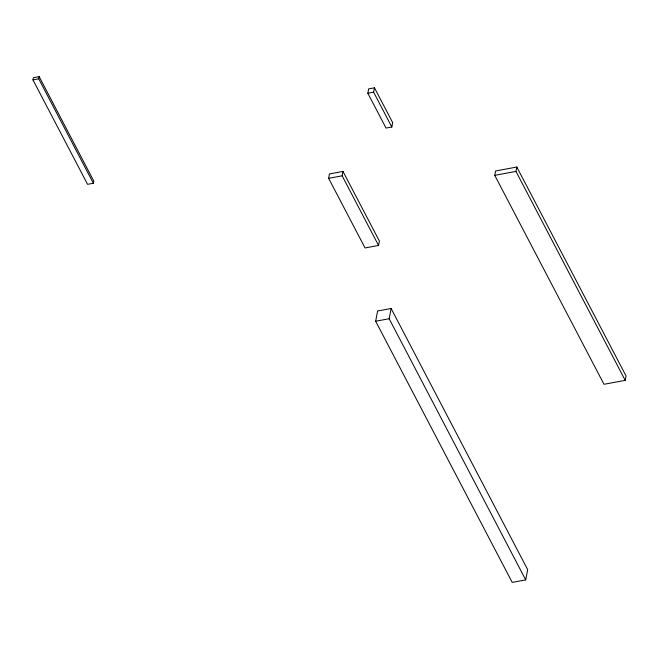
<?xml version="1.0" encoding="UTF-8"?>
<svg xmlns="http://www.w3.org/2000/svg" width="659" height="659" viewBox="0 0 659 659"><rect width="100%" height="100%" fill="white"/><g stroke="black" fill="none" stroke-linecap="round" stroke-linejoin="round"><path stroke-width="0.99" d="M32.95 79.871L33.37 77.68L39.153 76.601L93.776 181.068L93.356 183.26L87.573 184.339L32.95 79.871L38.733 78.792L39.153 76.601M328.643 178.325L329.484 173.935L342.985 171.422L379.395 241.07L378.563 245.453L365.061 247.965L328.643 178.325L342.145 175.813L342.985 171.422M367.837 93.257L368.669 88.866L374.46 87.795L392.665 122.615L391.825 126.998L386.042 128.077L367.837 93.257L373.62 92.178L374.46 87.795M375.655 321.238L377.615 310.999L391.116 308.486L527.67 569.648L525.709 579.887L512.208 582.399L375.655 321.238L389.156 318.725L391.116 308.486M494.752 175.36L495.593 170.978L516.804 167.024L626.05 375.951L625.21 380.342L603.998 384.296L494.752 175.36L515.972 171.414L516.804 167.024M515.972 171.414L625.21 380.342M373.62 92.178L391.825 126.998M342.145 175.813L378.563 245.453M389.156 318.725L525.709 579.887M38.733 78.792L93.356 183.26"/></g></svg>
